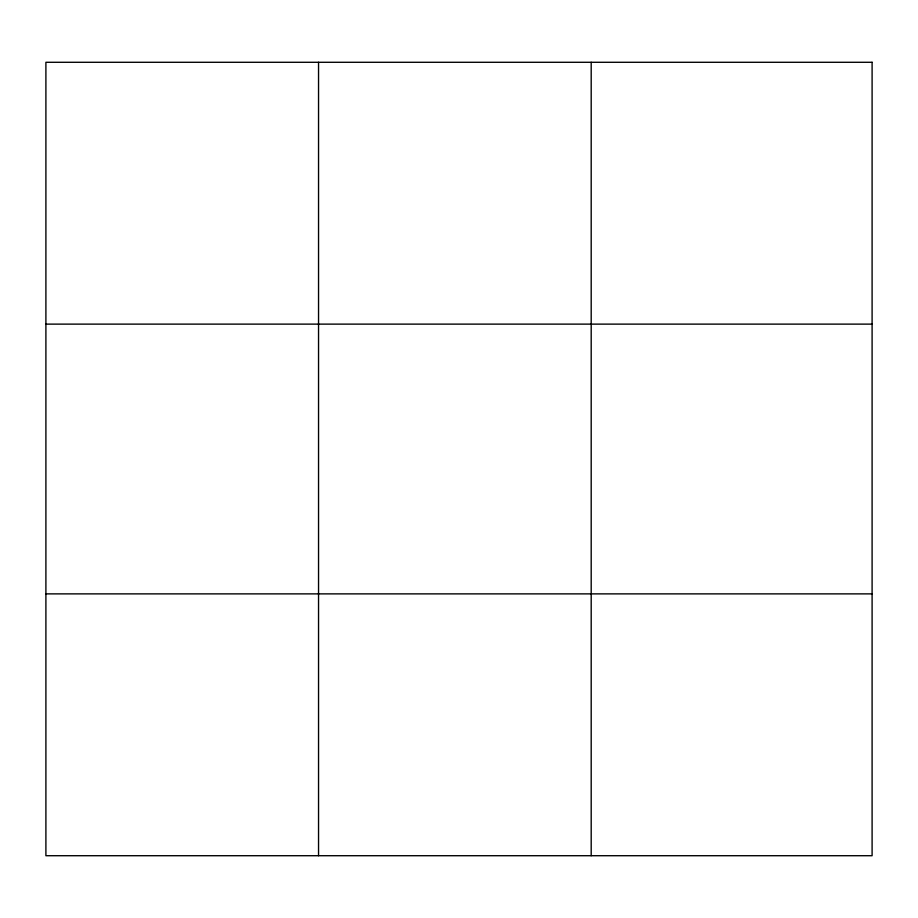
<?xml version="1.0" encoding="UTF-8"?>
<svg xmlns="http://www.w3.org/2000/svg" width="918" height="918" viewBox="0 0 918 918"><rect width="100%" height="100%" fill="white"/><g stroke="black" fill="none" stroke-linecap="round" stroke-linejoin="round"><path stroke-width="1.38" d="M318.546 62.286L318.546 855.714M591.192 62.286L591.192 855.714M45.9 324.123L872.1 324.123M45.9 593.877L872.1 593.877M872.1 62.286L872.1 855.714L45.9 855.714L45.9 62.286L872.1 62.286"/></g></svg>
